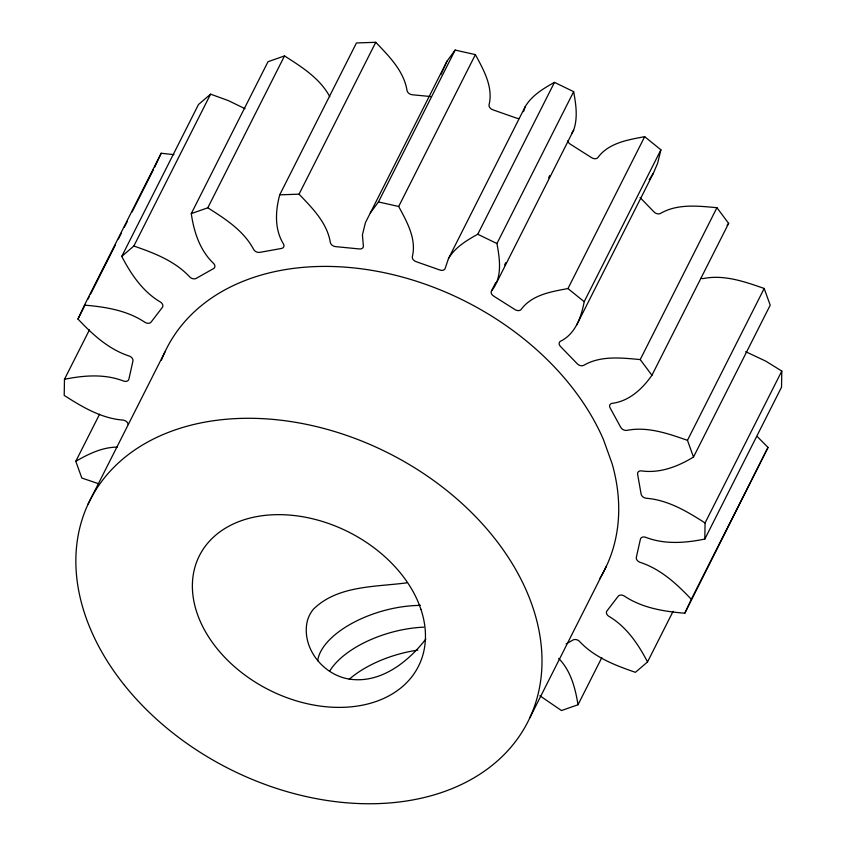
<?xml version="1.0" encoding="UTF-8"?>
<svg xmlns="http://www.w3.org/2000/svg" width="846" height="846" viewBox="0 0 846 846"><rect width="100%" height="100%" fill="white"/><g stroke="black" fill="none" stroke-linecap="round" stroke-linejoin="round"><path stroke-width="1.27" d="M89.443 329.855L64.465 379.304L64.211 395.41C82.199 406.926 101.457 418.506 123.294 420.113A4.812 3.469 26.8 0 1 128.222 424.523M566.111 643.901L572.879 640.084A4.812 3.469 26.8 0 1 579.341 641.205C594.188 657.321 615.19 665.358 635.42 672.327L647.518 661.953C638.233 644.049 626.389 626.526 608.581 616.142A4.812 3.469 26.8 0 1 607.058 610.791L618.045 596.441A4.812 3.469 26.8 0 1 624.084 595.88C641.955 607.978 663.772 611.457 684.816 613.223L691.309 599.306C676.737 583.877 660.43 568.808 639.777 562.23A4.812 3.469 26.8 0 1 636.382 557.112L640.369 539.357A4.812 3.469 26.8 0 1 645.392 537.189C664.374 544.665 685.271 543.047 704.824 539.05L705.067 522.944L781.789 371.066L765.746 361.126L745.686 351.693M781.789 371.066L781.535 387.182L704.824 539.05M430.699 96.55L412.51 94.773A4.812 3.469 26.8 0 1 407.085 90.786C403.965 70.979 388.991 56.174 375.761 42.3L356.441 42.966L279.719 194.834C275.352 211.088 274.347 229.435 283.643 244.261A4.812 3.469 26.8 0 1 281.189 248.513L259.997 252.33A4.812 3.469 26.8 0 1 253.747 249.655C243.891 230.715 225.258 218.903 207.799 207.799L191.281 213.594C193.882 231.931 199.963 250.649 213.816 263.666A4.812 3.469 26.8 0 1 213.319 268.711L196.399 278.271A4.812 3.469 26.8 0 1 189.938 277.15C175.09 261.033 154.099 252.996 133.858 246.027L121.761 256.401C131.045 274.305 142.9 291.828 160.698 302.212A4.812 3.469 26.8 0 1 162.221 307.563L151.233 321.914A4.812 3.469 26.8 0 1 145.195 322.474C127.334 310.376 105.517 306.897 84.473 305.131L77.98 319.048C92.552 334.477 108.848 349.546 129.501 356.124A4.812 3.469 26.8 0 1 132.896 361.242L128.92 378.997A4.812 3.469 26.8 0 1 123.886 381.165C104.915 373.689 84.018 375.307 64.465 379.304M567.867 140.785A4.812 3.469 26.8 0 0 570.553 144.328L591.481 157.589A4.812 3.469 26.8 0 0 597.762 157.716C608.517 142.9 627.922 139.812 644.684 136.682L660.906 149.827L584.195 301.694C581.297 317.07 575.407 334.054 560.285 341.361A4.812 3.469 26.8 0 0 560.612 346.585L577.131 363.643A4.812 3.469 26.8 0 0 583.581 365.409C600.671 355.352 621.398 357.879 640.221 359.571L651.928 375.275C642.4 388.885 629.075 401.353 611.848 403.373A4.812 3.469 26.8 0 0 610.178 408.005L620.647 427.167A4.812 3.469 26.8 0 0 626.632 430.413C647.412 426.247 668.097 433.586 687.47 440.332L693.487 457.062C677.9 466.58 659.743 473.591 641.183 470.852A4.812 3.469 26.8 0 0 637.651 474.426L641.067 493.831A4.812 3.469 26.8 0 0 645.995 498.241C667.822 499.849 687.079 511.428 705.067 522.944M660.906 149.827L657.638 163.246L653.366 173.219L576.644 325.097M440.967 74.543L447.016 61.145L455.148 50.073L475.389 54.62C483.574 69.858 493.493 87.032 489.009 104.999A4.812 3.469 26.8 0 0 493.081 109.885L516.377 118.059A4.812 3.469 26.8 0 0 518.746 118.514M584.195 301.694L567.962 288.56C551.211 291.68 531.796 294.778 521.051 309.583A4.812 3.469 26.8 0 1 514.759 309.456L493.831 296.195A4.812 3.469 26.8 0 1 491.526 290.876C502.619 277.636 499.827 259.151 496.93 243.542L573.651 91.664L554.479 82.369C543.386 88.513 531.785 95.461 525.186 106.702L448.475 258.58L445.176 268.404A4.812 3.469 26.8 0 1 439.666 269.937L416.369 261.752A4.812 3.469 26.8 0 1 412.298 256.867C416.771 238.9 406.863 221.726 398.678 206.487L378.437 201.951L370.294 213.012M496.909 282.056L573.63 130.189C578.03 117.774 575.957 104.28 573.651 91.664M523.537 111.619L525.186 106.702M154.691 167.17L161.184 153.253L173.927 154.649M757.096 436.399L768.02 447.439L684.816 613.223M84.473 305.131L161.184 153.253M77.98 319.048L85.118 304.92M88.09 299.029L89.274 296.682M90.469 294.323L115.447 244.875M118.419 238.984L121.39 233.105M124.362 227.214L127.344 221.335M132.092 211.912L153.507 169.528M121.761 256.401L198.482 104.523L210.58 94.16L228.261 100.568L245.002 108.69M133.858 246.027L210.58 94.16M191.281 213.594L267.992 61.726L284.52 55.921C301.557 66.855 319.957 78.266 329.771 96.698M98.4 483.658L81.819 478.022L75.791 461.292L99.585 414.202M207.799 207.799L284.52 55.921M88.143 503.983L164.864 352.116M279.719 194.834L299.05 194.168L375.761 42.3M447.016 61.145L365.409 222.688L362.426 234.86L363.368 245.9A4.812 3.469 26.8 0 1 359.18 248.936L335.788 246.641A4.812 3.469 26.8 0 1 330.363 242.665C327.243 222.847 312.28 208.042 299.05 194.168M378.437 201.951L455.148 50.073M398.678 206.487L475.389 54.62M448.475 258.58C455.063 247.339 466.664 240.391 477.757 234.247L554.479 82.369M491.526 290.876L495.682 282.638M504.607 264.978L505.792 262.62M548.61 177.85L549.805 175.503M567.962 288.56L644.684 136.682M640.221 359.571L716.943 207.693C698.109 206.001 677.392 203.474 660.292 213.541A4.812 3.469 26.8 0 1 653.842 211.764L640.084 197.552M651.928 375.275L728.639 223.397L716.943 207.693M529.702 718.043L606.413 566.175M687.47 440.332L764.181 288.465C744.808 281.707 724.123 274.379 703.343 278.546A4.812 3.469 26.8 0 1 700.996 278.292M693.487 457.062L770.209 305.184L764.181 288.465M539.854 695.761L561.48 710.555L578.008 704.76L601.792 657.67M647.518 661.953L673.088 611.33M691.309 599.306L768.02 447.439M571.61 133.488L573.63 130.189M649.157 179.754L653.366 173.219M425.824 639.058C407.962 662.217 380.298 683.896 349.292 679.074C323.193 675.087 301.356 647.962 307.204 621.44A65.459 45.367 24.3 0 1 313.348 609.257C337.617 585.295 375.18 587.05 406.831 582.831M727.084 225.364L728.639 223.397M75.791 461.292C88.418 454.016 102.355 447.143 117.245 447.122M477.757 234.247L496.93 243.542M558.646 658.389C570.807 670.688 575.343 688.189 578.008 704.76M600.671 577.088A245.382 176.814 26.8 0 1 599.391 579.203M161.47 360.068A245.382 176.814 26.8 0 1 375.476 270.995A245.382 176.814 26.8 0 1 603.388 439.434L612.092 463.619A245.382 176.814 26.8 0 1 601.284 576.02M317.694 660.737A77.113 37.816 -16 0 1 418.146 605.45M418.199 605.376A77.113 46.9 -23.9 0 1 420.367 605.302M329.951 670.698A77.113 37.816 -16 0 1 423.73 627.172M349.208 679.275A77.113 37.816 -16 0 1 417.85 650.119M420.938 609.353L418.696 603.304A122.691 88.407 26.8 0 0 221.747 530.548A122.691 88.407 26.8 0 0 283.146 696.258A122.691 88.407 26.8 0 0 420.938 609.353M124.499 685.292A245.382 176.814 26.8 0 0 524.573 727.898A245.382 176.814 26.8 0 0 277.689 419.859A245.382 176.814 26.8 0 0 124.499 685.292"/></g></svg>
